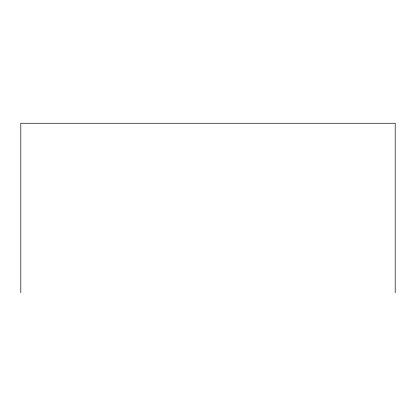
<?xml version="1.0" encoding="UTF-8"?>
<svg xmlns="http://www.w3.org/2000/svg" width="416" height="416" viewBox="0 0 416 416"><rect width="100%" height="100%" fill="white"/><g stroke="black" fill="none" stroke-linecap="round" stroke-linejoin="round"><path stroke-width="0.62" d="M395.2 292.744L395.2 123.256L20.8 123.256L20.8 292.744"/></g></svg>
